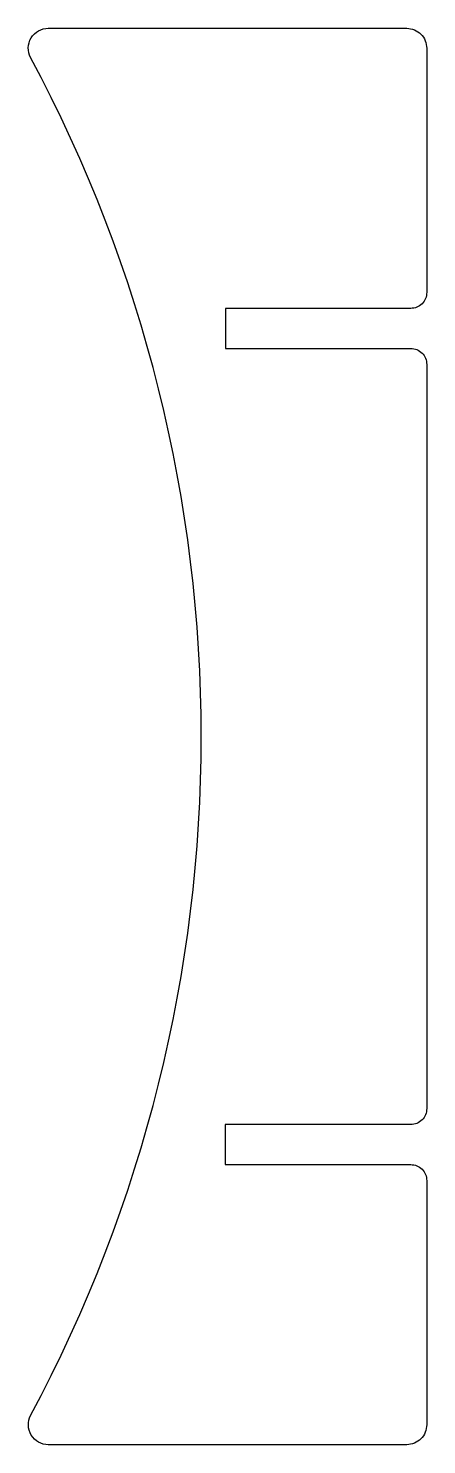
# Model space of a CAD drawing. Header units: millimetres. Extents: x -39 to 11, y -50 to 127.
import ezdxf

# ---------------------------------------------------------------- set-up
doc = ezdxf.new("R2010")
doc.units = ezdxf.units.MM
doc.layers.get('0').update_dxf_attribs({"linetype": 'CONTINUOUS'})

msp = doc.modelspace()

# ---------------------------------------------------------------- linework, layer by layer
msp.add_lwpolyline([(8.96, 92.5), (-14.21, 92.5), (-14.21, 87.5), (8.96, 87.5, -0.414214), (10.96, 85.5), (10.96, -7.5, -0.414214), (8.96, -9.5), (-14.24, -9.5), (-14.24, -14.5), (8.96, -14.5, -0.414214), (10.96, -16.5), (10.96, -47, -0.414214), (8.46, -49.5), (-36.39, -49.5, -0.564266), (-38.6, -45.84, 0.251793), (-38.61, 123.84, -0.564171), (-36.39, 127.5), (8.46, 127.5, -0.414214), (10.96, 125), (10.96, 94.5, -0.414214)], format="xyb", close=True)

doc.saveas('drawing.dxf')
